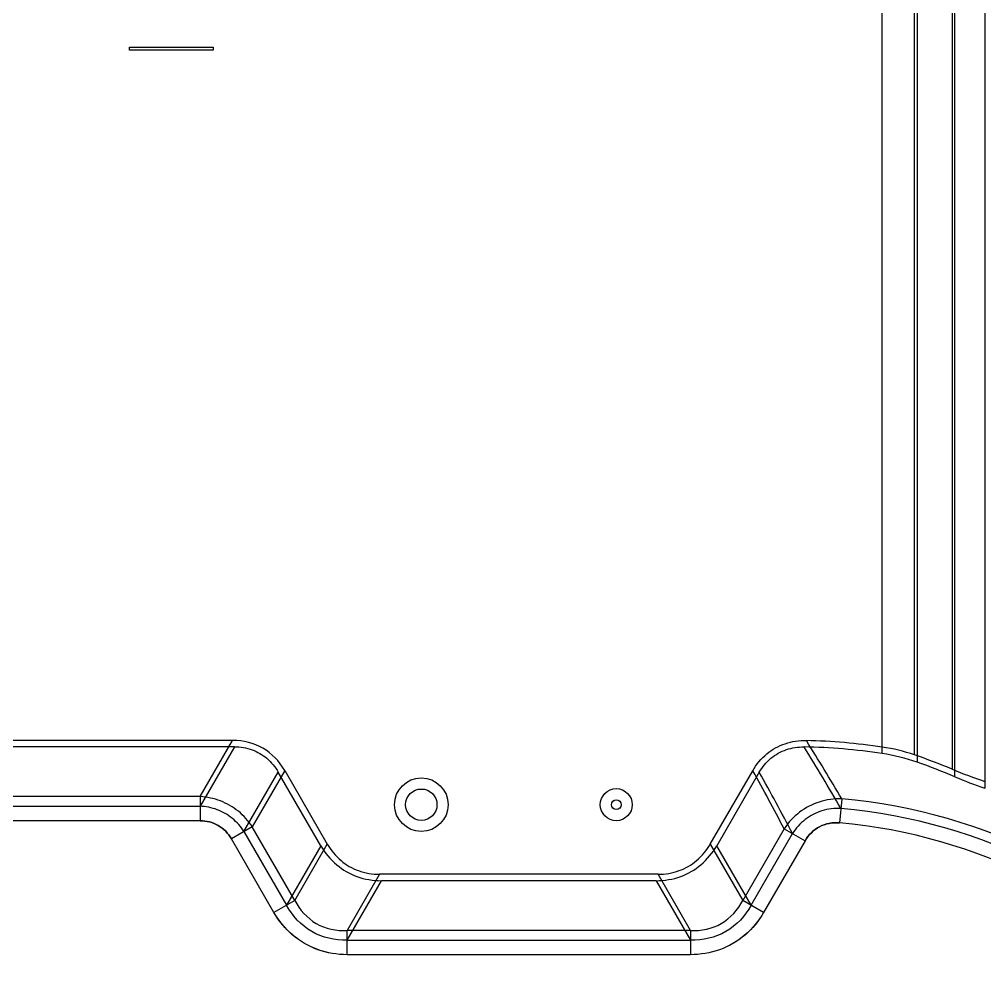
# Model space of a CAD drawing. Header units: inches. Extents: x 67335 to 69337, y -6743 to -3973.
# Drawn here: x 68787.6 to 68856.9, y -5072.6 to -5004.9 of the extents above; entities that cross this region are included whole.
import ezdxf

# ---------------------------------------------------------------- set-up
doc = ezdxf.new("R2010")
doc.units = ezdxf.units.IN
doc.header["$LTSCALE"] = 2.574606
doc.header["$MEASUREMENT"] = 0
doc.layers.get('0').update_dxf_attribs({"linetype": 'CONTINUOUS'})

msp = doc.modelspace()

# ---------------------------------------------------------------- linework, layer by layer
at = {"linetype": 'Continuous'}
for p, q in [((68856.919, -4930.346), (68856.919, -5060.112)), ((68849.553, -5057.626), (68849.553, -4930.958)), ((68851.887, -5057.73), (68851.887, -4933.793)), ((68852.073, -4933.793), (68852.073, -5058.253)), ((68854.586, -4933.463), (68854.586, -5058.754)), ((68854.772, -5059.298), (68854.772, -4933.463)), ((68795.51, -5006.904), (68801.51, -5006.904)), ((68795.51, -5007.104), (68795.51, -5006.904)), ((68801.51, -5007.104), (68795.51, -5007.104)), ((68801.51, -5006.904), (68801.51, -5007.104)), ((68803.043, -5057.143), (68442.15, -5057.143)), ((68802.909, -5056.681), (68442.283, -5056.681)), ((68800.576, -5060.722), (68802.909, -5056.681)), ((68803.043, -5057.143), (68800.576, -5061.415)), ((68803.726, -5063.234), (68806.193, -5058.961)), ((68806.659, -5058.846), (68804.326, -5062.887)), ((68809.246, -5064.25), (68806.193, -5058.961)), ((68806.659, -5058.846), (68809.713, -5064.134)), ((68837.213, -5064.134), (68840.259, -5058.858)), ((68840.728, -5058.97), (68837.679, -5064.25)), ((68800.576, -5060.722), (68444.616, -5060.722)), ((68800.576, -5060.722), (68800.576, -5062.454)), ((68444.616, -5061.415), (68800.576, -5061.415)), ((68846.652, -5060.884), (68846.498, -5062.609)), ((68800.576, -5062.454), (68444.616, -5062.454)), ((68804.326, -5062.887), (68802.826, -5063.753)), ((68803.726, -5063.234), (68806.779, -5068.522)), ((68807.379, -5068.176), (68804.326, -5062.887)), ((68842.516, -5063.031), (68839.546, -5068.176)), ((68840.146, -5068.522), (68843.116, -5063.378)), ((68842.516, -5063.031), (68844.016, -5063.897)), ((68805.879, -5069.042), (68802.826, -5063.753)), ((68807.379, -5068.176), (68809.713, -5064.134)), ((68837.213, -5064.134), (68839.546, -5068.176)), ((68844.016, -5063.897), (68841.046, -5069.042)), ((68809.246, -5064.25), (68806.779, -5068.522)), ((68840.146, -5068.522), (68837.679, -5064.25)), ((68813.463, -5066.3), (68811.129, -5070.341)), ((68833.463, -5066.3), (68813.463, -5066.3)), ((68835.796, -5070.341), (68833.463, -5066.3)), ((68811.129, -5071.034), (68813.596, -5066.761)), ((68833.329, -5066.761), (68813.596, -5066.761)), ((68833.329, -5066.761), (68835.796, -5071.034)), ((68807.379, -5068.176), (68805.879, -5069.042)), ((68841.046, -5069.042), (68839.546, -5068.176)), ((68835.796, -5070.341), (68811.129, -5070.341)), ((68811.129, -5072.073), (68811.129, -5070.341)), ((68835.796, -5070.341), (68835.796, -5072.073)), ((68811.129, -5071.034), (68835.796, -5071.034)), ((68835.796, -5072.073), (68811.129, -5072.073))]:
    msp.add_line(p, q, dxfattribs=at)
for centre, radius in [((68816.463, -5061.3), 1.925), ((68816.463, -5061.3), 1.125), ((68830.463, -5061.3), 1.15), ((68830.463, -5061.3), 0.35)]:
    msp.add_circle(centre, radius, dxfattribs=at)
for centre, radius, start, end in [((68689.692, -5152.155), 181.169, 29.9989, 31.62711), ((68843.036, -5101.3), 44.157, 81.51313, 88.8099), ((68684.625, -5156.176), 187.972, 30.46074, 31.95396), ((68843.036, -5101.3), 44.619, 81.60162, 88.61589), ((68847.652, -5069.984), 12.965, 70.93812, 81.57081), ((68847.528, -5071.142), 13.666, 70.57434, 81.47969), ((68836.623, -5102.033), 46.859, 67.45993, 70.99006), ((68836.695, -5102.003), 46.374, 67.05703, 70.63316), ((68712.1, -5130.855), 146.998, 27.47687, 29.32639), ((68711.396, -5131.901), 148.477, 27.48431, 29.41901), ((68867.929, -5026.577), 34.834, 247.47728, 251.57561), ((68866.708, -5031.079), 30.639, 247.07237, 251.3677), ((68843.036, -5101.3), 40.577, 0, 84.88744), ((68843.036, -5101.3), 39.885, 0, 84.88741), ((68843.036, -5101.3), 38.845, 0, 84.88752)]:
    msp.add_arc(centre, radius, start, end, dxfattribs=at)
msp.add_ellipse((68802.076, -5062.454), major_axis=(3.005, 5.204), ratio=0.83205, start_param=-0.447832, end_param=0.447832, dxfattribs=at)
for points, knots in [([(68803.043, -5057.143), (68803.473, -5057.143), (68804.317, -5057.283), (68805.434, -5057.928), (68805.977, -5058.588), (68806.193, -5058.961)], [0, 0, 0, 0, 0.340382, 0.659618, 1, 1, 1, 1]), ([(68840.259, -5058.858), (68840.521, -5058.405), (68841.193, -5057.593), (68842.568, -5056.827), (68843.601, -5056.681), (68844.114, -5056.694)], [0, 0, 0, 0, 0.339239, 0.667066, 1, 1, 1, 1]), ([(68840.728, -5058.97), (68840.946, -5058.592), (68841.509, -5057.91), (68842.66, -5057.267), (68843.526, -5057.143), (68843.953, -5057.152)], [0, 0, 0, 0, 0.338061, 0.668748, 1, 1, 1, 1]), ([(68804.326, -5062.887), (68804.053, -5062.469), (68803.376, -5061.717), (68802.065, -5060.959), (68801.074, -5060.75), (68800.576, -5060.722)], [0, 0, 0, 0, 0.334562, 0.665407, 1, 1, 1, 1]), ([(68803.726, -5063.234), (68803.502, -5062.878), (68802.94, -5062.236), (68801.833, -5061.597), (68800.996, -5061.431), (68800.576, -5061.415)], [0, 0, 0, 0, 0.33447, 0.665483, 1, 1, 1, 1]), ([(68846.652, -5060.883), (68846.111, -5060.867), (68845.022, -5061.018), (68843.563, -5061.775), (68842.814, -5062.579), (68842.516, -5063.031)], [0, 0, 0, 0, 0.335015, 0.664846, 1, 1, 1, 1]), ([(68846.59, -5061.574), (68846.134, -5061.55), (68845.211, -5061.666), (68843.98, -5062.307), (68843.358, -5062.994), (68843.116, -5063.378)], [0, 0, 0, 0, 0.335852, 0.666527, 1, 1, 1, 1]), ([(68809.713, -5064.134), (68809.969, -5064.578), (68810.614, -5065.366), (68811.945, -5066.134), (68812.95, -5066.3), (68813.463, -5066.3)], [0, 0, 0, 0, 0.340325, 0.659675, 1, 1, 1, 1]), ([(68833.463, -5066.3), (68833.975, -5066.3), (68834.98, -5066.134), (68836.311, -5065.366), (68836.956, -5064.578), (68837.213, -5064.134)], [0, 0, 0, 0, 0.340325, 0.659675, 1, 1, 1, 1]), ([(68809.246, -5064.25), (68809.543, -5064.765), (68810.294, -5065.677), (68811.836, -5066.568), (68813.001, -5066.761), (68813.596, -5066.761)], [0, 0, 0, 0, 0.340382, 0.659618, 1, 1, 1, 1]), ([(68833.329, -5066.761), (68833.924, -5066.761), (68835.089, -5066.568), (68836.632, -5065.677), (68837.382, -5064.765), (68837.679, -5064.25)], [0, 0, 0, 0, 0.340382, 0.659618, 1, 1, 1, 1]), ([(68807.379, -5068.176), (68807.723, -5068.848), (68808.794, -5070.055), (68810.375, -5070.38), (68811.129, -5070.341)], [0, 0, 0, 0, 0.5, 1, 1, 1, 1]), ([(68835.796, -5070.341), (68836.55, -5070.38), (68838.131, -5070.055), (68839.203, -5068.848), (68839.546, -5068.176)], [0, 0, 0, 0, 0.5, 1, 1, 1, 1]), ([(68811.129, -5072.073), (68810.417, -5072.073), (68809, -5071.839), (68807.139, -5070.76), (68806.233, -5069.654), (68805.879, -5069.042)], [0, 0, 0, 0, 0.337873, 0.664717, 1, 1, 1, 1]), ([(68811.129, -5072.073), (68810.423, -5072.073), (68809, -5071.84), (68807.137, -5070.76), (68806.229, -5069.648), (68805.879, -5069.042)], [0, 0, 0, 0, 0.334989, 0.668056, 1, 1, 1, 1]), ([(68811.129, -5071.034), (68810.258, -5071.057), (68808.451, -5070.649), (68807.195, -5069.289), (68806.779, -5068.522)], [0, 0, 0, 0, 0.5, 1, 1, 1, 1]), ([(68840.146, -5068.522), (68839.731, -5069.289), (68838.474, -5070.649), (68836.668, -5071.057), (68835.796, -5071.034)], [0, 0, 0, 0, 0.5, 1, 1, 1, 1]), ([(68841.046, -5069.042), (68840.69, -5069.658), (68839.779, -5070.768), (68837.915, -5071.841), (68836.503, -5072.073), (68835.796, -5072.073)], [0, 0, 0, 0, 0.337483, 0.664596, 1, 1, 1, 1]), ([(68841.046, -5069.042), (68840.696, -5069.648), (68839.789, -5070.76), (68837.925, -5071.84), (68836.502, -5072.073), (68835.796, -5072.073)], [0, 0, 0, 0, 0.331968, 0.665036, 1, 1, 1, 1])]:
    msp.add_open_spline(points, degree=3, knots=knots, dxfattribs=at)
for points in [[(68800.576, -5062.454), (68801.034, -5062.454), (68801.942, -5062.686), (68802.597, -5063.356), (68802.826, -5063.753)], [(68802.826, -5063.753), (68802.597, -5063.356), (68801.942, -5062.686), (68801.034, -5062.454), (68800.576, -5062.454)], [(68844.016, -5063.897), (68844.265, -5063.466), (68844.994, -5062.748), (68846.001, -5062.564), (68846.498, -5062.609)], [(68846.498, -5062.609), (68846.001, -5062.564), (68844.994, -5062.748), (68844.265, -5063.466), (68844.016, -5063.897)]]:
    msp.add_open_spline(points, degree=3, dxfattribs=at)

doc.saveas('drawing.dxf')
